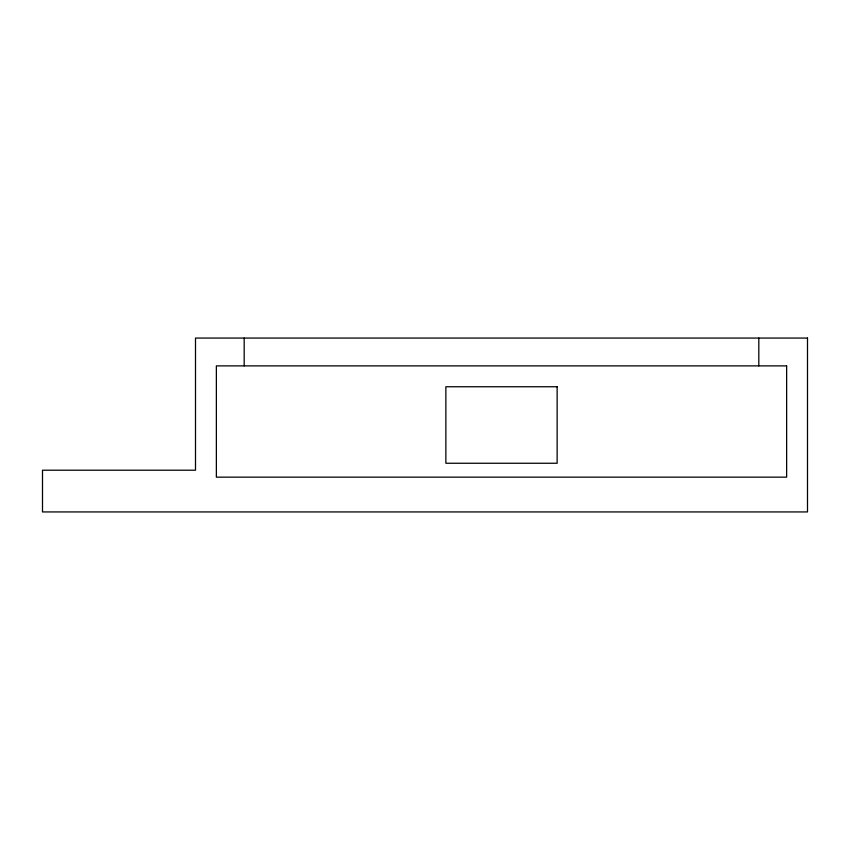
<?xml version="1.0" encoding="UTF-8"?>
<svg xmlns="http://www.w3.org/2000/svg" width="850" height="850" viewBox="0 0 850 850"><rect width="100%" height="100%" fill="white"/><g stroke="black" fill="none" stroke-linecap="round" stroke-linejoin="round"><path stroke-width="1.27" d="M758.816 338.066L758.816 365.882M244.184 338.066L244.184 365.882M807.5 338.066L195.5 338.066L195.5 470.209L42.5 470.209L42.5 511.934L807.5 511.934L807.5 338.066M786.633 365.882L216.367 365.882L216.367 477.158L786.633 477.158L786.633 365.882M557.133 386.75L445.868 386.75L445.868 463.25L557.133 463.25L557.133 386.75"/></g></svg>
